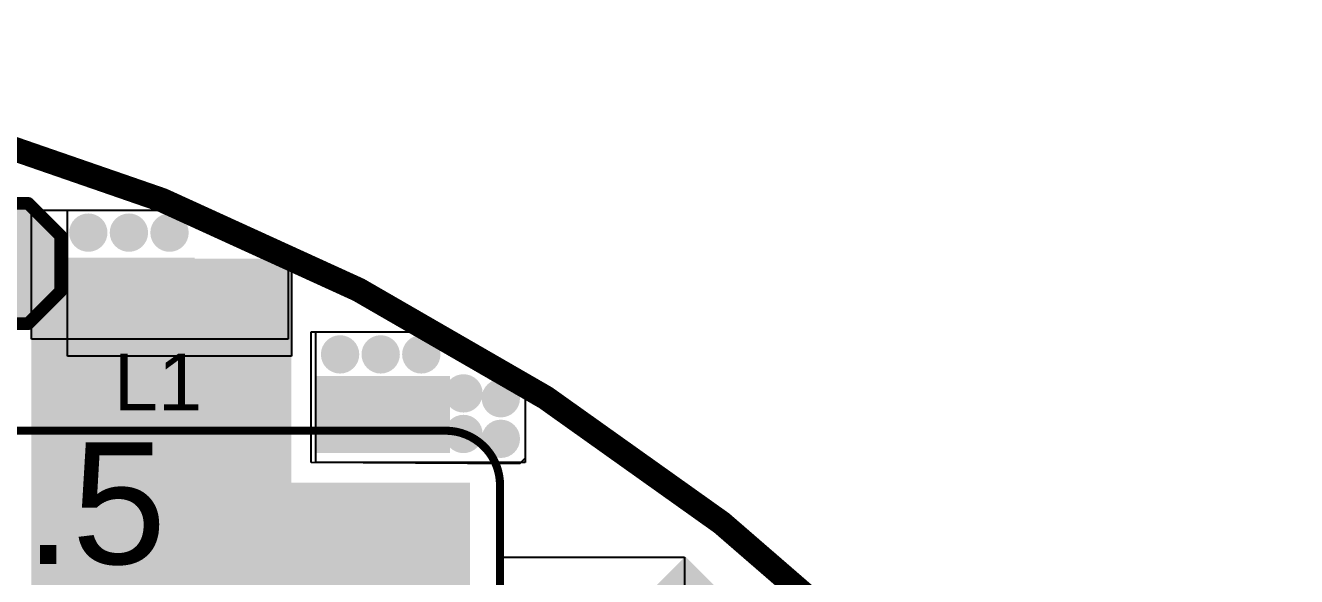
# Model space of a CAD drawing. Header units: millimetres. Extents: x -35.7 to 35.7, y -3.2 to 68.2.
# Drawn here: x 11.06 to 30.93, y 59.57 to 68.19 of the extents above; entities that cross this region are included whole.
import ezdxf

# ---------------------------------------------------------------- set-up
doc = ezdxf.new("R2010")
doc.units = ezdxf.units.MM
for name, color, linetype in [('BottomLayer', 5, 'Continuous'), ('BottomPaste', 16, 'Continuous'), ('BottomSolder', 6, 'Continuous'), ('Mechanical2', 216, 'Continuous'), ('TopLayer', 1, 'Continuous'), ('TopOverlay', 2, 'Continuous'), ('TopPaste', 8, 'Continuous'), ('TopSolder', 216, 'Continuous'), ('ViaHoleLayer', 16, 'Continuous')]:
    doc.layers.add(name, color=color, linetype=linetype)
doc.styles.add('Arial', font='', dxfattribs={"height": 0.2})
doc.styles.get('Arial').set_extended_font_data('Arial')

# ---------------------------------------------------------------- blocks, each defined once
blk = doc.blocks.new('M____SMP_B_16')
at = {"layer": 'BottomLayer'}
for points in [[(-1.95, 0.55), (0.05, 0.55), (0.05, -0.55), (-1.95, -0.55)], [(0.55, 0.4), (1.35, 0.4), (1.35, -0.4), (0.55, -0.4)]]:
    blk.add_hatch(color=5, dxfattribs=at).paths.add_polyline_path(points)
at = {"layer": 'BottomPaste'}
for points in [[(-1.95, 0.55), (0.05, 0.55), (0.05, -0.55), (-1.95, -0.55)], [(0.55, 0.4), (1.35, 0.4), (1.35, -0.4), (0.55, -0.4)]]:
    blk.add_hatch(color=16, dxfattribs=at).paths.add_polyline_path(points)
at = {"layer": 'BottomSolder'}
for points in [[(-2.001, 0.601), (0.101, 0.601), (0.101, -0.601), (-2.001, -0.601)], [(0.499, 0.451), (1.401, 0.451), (1.401, -0.451), (0.499, -0.451)]]:
    blk.add_hatch(color=6, dxfattribs=at).paths.add_polyline_path(points)
blk = doc.blocks.new('PNLS5020_330_B_59')
at = {"layer": 'BottomLayer'}
for points in [[(-0.75, -2.5), (-2.95, -2.5), (-2.95, 2.5), (-0.75, 2.5)], [(2.95, -2.5), (0.75, -2.5), (0.75, 2.5), (2.95, 2.5)]]:
    blk.add_hatch(color=5, dxfattribs=at).paths.add_polyline_path(points)
at = {"layer": 'BottomPaste'}
for points in [[(-0.75, -2.5), (-2.95, -2.5), (-2.95, 2.5), (-0.75, 2.5)], [(2.95, -2.5), (0.75, -2.5), (0.75, 2.5), (2.95, 2.5)]]:
    blk.add_hatch(color=16, dxfattribs=at).paths.add_polyline_path(points)
at = {"layer": 'BottomSolder'}
for points in [[(-0.695, -2.555), (-3.005, -2.555), (-3.005, 2.555), (-0.695, 2.555)], [(3.005, -2.555), (0.695, -2.555), (0.695, 2.555), (3.005, 2.555)]]:
    blk.add_hatch(color=6, dxfattribs=at).paths.add_polyline_path(points)
blk = doc.blocks.new('CAP1206_B_121')
at = {"layer": 'BottomLayer'}
for points in [[(-2.032, 0.889), (-0.508, 0.889), (-0.508, -0.889), (-2.032, -0.889)], [(0.508, 0.889), (2.032, 0.889), (2.032, -0.889), (0.508, -0.889)]]:
    blk.add_hatch(color=5, dxfattribs=at).paths.add_polyline_path(points)
at = {"layer": 'BottomPaste'}
for points in [[(-2.032, 0.889), (-0.508, 0.889), (-0.508, -0.889), (-2.032, -0.889)], [(0.508, 0.889), (2.032, 0.889), (2.032, -0.889), (0.508, -0.889)]]:
    blk.add_hatch(color=16, dxfattribs=at).paths.add_polyline_path(points)
at = {"layer": 'BottomSolder'}
for points in [[(-2.1336, 0.9906), (-0.4064, 0.9906), (-0.4064, -0.9906), (-2.1336, -0.9906)], [(0.4064, 0.9906), (2.1336, 0.9906), (2.1336, -0.9906), (0.4064, -0.9906)]]:
    blk.add_hatch(color=6, dxfattribs=at).paths.add_polyline_path(points)
blk = doc.blocks.new('SLF12575T_221M1R3_PF_137')
at = {"layer": 'TopLayer'}
for points in [[(-6.85, 1.6), (-4.25, 1.6), (-4.25, -1.6), (-6.85, -1.6)], [(4.25, 1.6), (6.85, 1.6), (6.85, -1.6), (4.25, -1.6)]]:
    blk.add_hatch(color=1, dxfattribs=at).paths.add_polyline_path(points)
at = {"layer": 'TopPaste'}
for points in [[(-6.85, 1.6), (-4.25, 1.6), (-4.25, -1.6), (-6.85, -1.6)], [(4.25, 1.6), (6.85, 1.6), (6.85, -1.6), (4.25, -1.6)]]:
    blk.add_hatch(color=8, dxfattribs=at).paths.add_polyline_path(points)
at = {"layer": 'TopSolder'}
for points in [[(-6.952, 1.702), (-4.148, 1.702), (-4.148, -1.702), (-6.952, -1.702)], [(4.148, 1.702), (6.952, 1.702), (6.952, -1.702), (4.148, -1.702)]]:
    blk.add_hatch(color=216, dxfattribs=at).paths.add_polyline_path(points)
at = {"layer": 'TopOverlay', "const_width": 0.127}
for points in [[(-4.775, 6.325), (-4.775, 4.826)], [(5.512, 6.325), (-4.775, 6.325)], [(6.35, 5.461), (6.35, 2.057)], [(-6.299, 4.826), (-6.299, 2.057)], [(-4.775, 4.826), (-6.299, 4.826)], [(-6.35, -2.057), (-6.35, -5.461)], [(6.35, -2.057), (6.35, -5.461)], [(5.512, -6.325), (-5.512, -6.325)]]:
    blk.add_lwpolyline(points, dxfattribs=at)
at = {"layer": 'TopOverlay'}
for points, const_width in [([(-4.807, 6.325, 1), (-4.743, 6.325, 1)], 0.0635), ([(-4.807, 6.325, 1), (-4.743, 6.325, 1)], 0.0635), ([(5.48, 6.325, 1), (5.544, 6.325, 1)], 0.0635), ([(5.48, 6.325, 1), (5.544, 6.325, 1)], 0.0635), ([(6.318, 5.461, 1), (6.382, 5.461, 1)], 0.0635), ([(6.318, 5.461, 1), (6.382, 5.461, 1)], 0.0635), ([(-6.331, 4.826, 1), (-6.267, 4.826, 1)], 0.0635), ([(-6.331, 4.826, 1), (-6.267, 4.826, 1)], 0.0635), ([(-4.807, 4.826, 1), (-4.743, 4.826, 1)], 0.0635), ([(-4.807, 4.826, 1), (-4.743, 4.826, 1)], 0.0635), ([(-6.331, 2.057, 1), (-6.267, 2.057, 1)], 0.0635), ([(6.318, 2.057, 1), (6.382, 2.057, 1)], 0.0635), ([(-7.056, 1.549, 1), (-7.475, 1.549, 1)], 0.254), ([(-7.539, 1.549, 1), (-7.412, 1.549, 1)], 0.127), ([(-7.12, 1.549, 1), (-6.993, 1.549, 1)], 0.127), ([(-6.382, -2.057, 1), (-6.318, -2.057, 1)], 0.0635), ([(6.318, -2.057, 1), (6.382, -2.057, 1)], 0.0635), ([(-6.382, -5.461, 1), (-6.318, -5.461, 1)], 0.0635), ([(-6.382, -5.461, 1), (-6.318, -5.461, 1)], 0.0635), ([(6.318, -5.461, 1), (6.382, -5.461, 1)], 0.0635), ([(6.318, -5.461, 1), (6.382, -5.461, 1)], 0.0635), ([(-5.544, -6.325, 1), (-5.48, -6.325, 1)], 0.0635), ([(-5.544, -6.325, 1), (-5.48, -6.325, 1)], 0.0635), ([(5.48, -6.325, 1), (5.544, -6.325, 1)], 0.0635), ([(5.48, -6.325, 1), (5.544, -6.325, 1)], 0.0635)]:
    blk.add_lwpolyline(points, format="xyb", close=True, dxfattribs=dict(at, const_width=const_width))
at = {"layer": 'TopOverlay', "const_width": 0.127}
for points in [[(5.512, 6.325, -0.414214), (6.35, 5.461)], [(-5.512, -6.325, -0.414214), (-6.35, -5.461)], [(6.35, -5.461, -0.414214), (5.512, -6.325)]]:
    blk.add_lwpolyline(points, format="xyb", dxfattribs=at)
blk = doc.blocks.new('TEST_POINT_142')
at = {"layer": 'TopLayer'}
blk.add_hatch(color=1, dxfattribs=at).paths.add_polyline_path([(0.381, 0.762), (-0.381, 0.762), (-0.762, 0.381), (-0.762, -0.381), (-0.381, -0.762), (0.381, -0.762), (0.762, -0.381), (0.762, 0.381)])
at = {"layer": 'TopPaste'}
blk.add_hatch(color=8, dxfattribs=at).paths.add_polyline_path([(0.381, 0.762), (-0.381, 0.762), (-0.762, 0.381), (-0.762, -0.381), (-0.381, -0.762), (0.381, -0.762), (0.762, -0.381), (0.762, 0.381)])
at = {"layer": 'TopSolder'}
blk.add_hatch(color=216, dxfattribs=at).paths.add_polyline_path([(0.432, 0.864), (-0.432, 0.864), (-0.864, 0.432), (-0.864, -0.432), (-0.432, -0.864), (0.432, -0.864), (0.864, -0.432), (0.864, 0.432)])
at = {"layer": 'TopOverlay', "const_width": 0.2}
for points in [[(-0.432, 0.94), (-0.94, 0.432)], [(-0.432, 0.94), (0.432, 0.94)], [(-0.432, 0.94), (0.432, 0.94)], [(0.432, 0.94), (0.94, 0.432)], [(-0.94, 0.432), (-0.94, -0.432)], [(0.94, 0.432), (0.94, -0.432)], [(-0.94, -0.432), (-0.432, -0.94)], [(0.94, -0.432), (0.432, -0.94)], [(-0.432, -0.94), (0.432, -0.94)], [(-0.432, -0.94), (0.432, -0.94)]]:
    blk.add_lwpolyline(points, dxfattribs=at)
at = {"layer": 'TopOverlay', "const_width": 0.1}
for points in [[(-0.482, 0.94, 1), (-0.382, 0.94, 1)], [(-0.482, 0.94, 1), (-0.382, 0.94, 1)], [(-0.482, 0.94, 1), (-0.382, 0.94, 1)], [(0.382, 0.94, 1), (0.482, 0.94, 1)], [(0.382, 0.94, 1), (0.482, 0.94, 1)], [(0.382, 0.94, 1), (0.482, 0.94, 1)], [(-0.99, 0.432, 1), (-0.89, 0.432, 1)], [(-0.99, 0.432, 1), (-0.89, 0.432, 1)], [(0.89, 0.432, 1), (0.99, 0.432, 1)], [(0.89, 0.432, 1), (0.99, 0.432, 1)], [(-0.99, -0.432, 1), (-0.89, -0.432, 1)], [(-0.99, -0.432, 1), (-0.89, -0.432, 1)], [(0.89, -0.432, 1), (0.99, -0.432, 1)], [(0.89, -0.432, 1), (0.99, -0.432, 1)], [(-0.482, -0.94, 1), (-0.382, -0.94, 1)], [(-0.482, -0.94, 1), (-0.382, -0.94, 1)], [(-0.482, -0.94, 1), (-0.382, -0.94, 1)], [(0.382, -0.94, 1), (0.482, -0.94, 1)], [(0.382, -0.94, 1), (0.482, -0.94, 1)], [(0.382, -0.94, 1), (0.482, -0.94, 1)]]:
    blk.add_lwpolyline(points, format="xyb", close=True, dxfattribs=at)

msp = doc.modelspace()

# ---------------------------------------------------------------- hatches: boundary and pattern name
at = {"layer": 'BottomLayer'}
h = msp.add_hatch(color=5, dxfattribs=at)
edge = h.paths.add_edge_path()
edge.add_arc((12.04, 64.948), 0.3, 0, 360)
h = msp.add_hatch(color=5, dxfattribs=at)
edge = h.paths.add_edge_path()
edge.add_arc((12.675, 64.948), 0.3, 0, 360)
h = msp.add_hatch(color=5, dxfattribs=at)
edge = h.paths.add_edge_path()
edge.add_arc((13.31, 64.948), 0.3, 0, 360)
for points in [[(11.151, 58.928), (15.164, 58.928), (15.164, 64.541), (11.151, 64.541)], [(11.43, 62.916), (15.164, 62.916), (15.164, 64.541), (11.43, 64.541)], [(11.201, 58.928), (17.983, 58.928), (17.983, 60.909), (11.201, 60.909)], [(24.422, 56.832), (21.488, 59.766), (18.199, 56.477), (21.133, 53.543)]]:
    msp.add_hatch(color=5, dxfattribs=at).paths.add_polyline_path(points)
h = msp.add_hatch(color=5, dxfattribs=at)
edge = h.paths.add_edge_path()
edge.add_arc((14.148, 64.189), 0.3, 0, 360)
h = msp.add_hatch(color=5, dxfattribs=at)
edge = h.paths.add_edge_path()
edge.add_arc((14.783, 64.189), 0.3, 0, 360)
h = msp.add_hatch(color=5, dxfattribs=at)
edge = h.paths.add_edge_path()
edge.add_arc((14.148, 63.572), 0.3, 0, 360)
h = msp.add_hatch(color=5, dxfattribs=at)
edge = h.paths.add_edge_path()
edge.add_arc((14.783, 63.572), 0.3, 0, 360)
h = msp.add_hatch(color=5, dxfattribs=at)
edge = h.paths.add_edge_path()
edge.add_arc((14.148, 62.956), 0.3, 0, 360)
h = msp.add_hatch(color=5, dxfattribs=at)
edge = h.paths.add_edge_path()
edge.add_arc((14.783, 62.956), 0.3, 0, 360)
h = msp.add_hatch(color=5, dxfattribs=at)
edge = h.paths.add_edge_path()
edge.add_arc((15.977, 63.043), 0.3, 0, 360)
h = msp.add_hatch(color=5, dxfattribs=at)
edge = h.paths.add_edge_path()
edge.add_arc((16.612, 63.043), 0.3, 0, 360)
h = msp.add_hatch(color=5, dxfattribs=at)
edge = h.paths.add_edge_path()
edge.add_arc((17.247, 63.043), 0.3, 0, 360)
h = msp.add_hatch(color=5, dxfattribs=at)
edge = h.paths.add_edge_path()
edge.add_arc((17.907, 62.433), 0.3, 0, 360)
h = msp.add_hatch(color=5, dxfattribs=at)
edge = h.paths.add_edge_path()
edge.add_arc((18.491, 62.357), 0.3, 0, 360)
h = msp.add_hatch(color=5, dxfattribs=at)
edge = h.paths.add_edge_path()
edge.add_arc((17.907, 61.798), 0.3, 0, 360)
h = msp.add_hatch(color=5, dxfattribs=at)
edge = h.paths.add_edge_path()
edge.add_arc((18.491, 61.722), 0.3, 0, 360)
h = msp.add_hatch(color=5, dxfattribs=at)
edge = h.paths.add_edge_path()
edge.add_arc((14.148, 61.189), 0.3, 0, 360)
h = msp.add_hatch(color=5, dxfattribs=at)
edge = h.paths.add_edge_path()
edge.add_arc((14.783, 61.189), 0.3, 0, 360)
h = msp.add_hatch(color=5, dxfattribs=at)
edge = h.paths.add_edge_path()
edge.add_arc((16.383, 60.493), 0.3, 0, 360)
h = msp.add_hatch(color=5, dxfattribs=at)
edge = h.paths.add_edge_path()
edge.add_arc((17.018, 60.493), 0.3, 0, 360)
h = msp.add_hatch(color=5, dxfattribs=at)
edge = h.paths.add_edge_path()
edge.add_arc((17.653, 60.493), 0.3, 0, 360)
h = msp.add_hatch(color=5, dxfattribs=at)
edge = h.paths.add_edge_path()
edge.add_arc((11.528, 59.875), 0.3, 0, 360)
h = msp.add_hatch(color=5, dxfattribs=at)
edge = h.paths.add_edge_path()
edge.add_arc((12.192, 59.875), 0.3, 0, 360)
h = msp.add_hatch(color=5, dxfattribs=at)
edge = h.paths.add_edge_path()
edge.add_arc((12.855, 59.875), 0.3, 0, 360)
h = msp.add_hatch(color=5, dxfattribs=at)
edge = h.paths.add_edge_path()
edge.add_arc((13.518, 59.875), 0.3, 0, 360)
h = msp.add_hatch(color=5, dxfattribs=at)
edge = h.paths.add_edge_path()
edge.add_arc((16.383, 59.875), 0.3, 0, 360)
h = msp.add_hatch(color=5, dxfattribs=at)
edge = h.paths.add_edge_path()
edge.add_arc((17.018, 59.875), 0.3, 0, 360)
h = msp.add_hatch(color=5, dxfattribs=at)
edge = h.paths.add_edge_path()
edge.add_arc((17.653, 59.875), 0.3, 0, 360)
at = {"layer": 'BottomSolder'}
h = msp.add_hatch(color=6, dxfattribs=at)
edge = h.paths.add_edge_path()
edge.add_arc((12.04, 64.948), 0.15, 0, 360)
h = msp.add_hatch(color=6, dxfattribs=at)
edge = h.paths.add_edge_path()
edge.add_arc((12.675, 64.948), 0.15, 0, 360)
h = msp.add_hatch(color=6, dxfattribs=at)
edge = h.paths.add_edge_path()
edge.add_arc((13.31, 64.948), 0.15, 0, 360)
h = msp.add_hatch(color=6, dxfattribs=at)
edge = h.paths.add_edge_path()
edge.add_arc((14.148, 64.189), 0.15, 0, 360)
h = msp.add_hatch(color=6, dxfattribs=at)
edge = h.paths.add_edge_path()
edge.add_arc((14.783, 64.189), 0.15, 0, 360)
h = msp.add_hatch(color=6, dxfattribs=at)
edge = h.paths.add_edge_path()
edge.add_arc((14.148, 63.572), 0.15, 0, 360)
h = msp.add_hatch(color=6, dxfattribs=at)
edge = h.paths.add_edge_path()
edge.add_arc((14.783, 63.572), 0.15, 0, 360)
h = msp.add_hatch(color=6, dxfattribs=at)
edge = h.paths.add_edge_path()
edge.add_arc((14.148, 62.956), 0.15, 0, 360)
h = msp.add_hatch(color=6, dxfattribs=at)
edge = h.paths.add_edge_path()
edge.add_arc((14.783, 62.956), 0.15, 0, 360)
h = msp.add_hatch(color=6, dxfattribs=at)
edge = h.paths.add_edge_path()
edge.add_arc((15.977, 63.043), 0.15, 0, 360)
h = msp.add_hatch(color=6, dxfattribs=at)
edge = h.paths.add_edge_path()
edge.add_arc((16.612, 63.043), 0.15, 0, 360)
h = msp.add_hatch(color=6, dxfattribs=at)
edge = h.paths.add_edge_path()
edge.add_arc((17.247, 63.043), 0.15, 0, 360)
h = msp.add_hatch(color=6, dxfattribs=at)
edge = h.paths.add_edge_path()
edge.add_arc((17.907, 62.433), 0.15, 0, 360)
h = msp.add_hatch(color=6, dxfattribs=at)
edge = h.paths.add_edge_path()
edge.add_arc((18.491, 62.357), 0.15, 0, 360)
h = msp.add_hatch(color=6, dxfattribs=at)
edge = h.paths.add_edge_path()
edge.add_arc((17.907, 61.798), 0.15, 0, 360)
h = msp.add_hatch(color=6, dxfattribs=at)
edge = h.paths.add_edge_path()
edge.add_arc((18.491, 61.722), 0.15, 0, 360)
h = msp.add_hatch(color=6, dxfattribs=at)
edge = h.paths.add_edge_path()
edge.add_arc((14.148, 61.189), 0.15, 0, 360)
h = msp.add_hatch(color=6, dxfattribs=at)
edge = h.paths.add_edge_path()
edge.add_arc((14.783, 61.189), 0.15, 0, 360)
h = msp.add_hatch(color=6, dxfattribs=at)
edge = h.paths.add_edge_path()
edge.add_arc((16.383, 60.493), 0.15, 0, 360)
h = msp.add_hatch(color=6, dxfattribs=at)
edge = h.paths.add_edge_path()
edge.add_arc((17.018, 60.493), 0.15, 0, 360)
h = msp.add_hatch(color=6, dxfattribs=at)
edge = h.paths.add_edge_path()
edge.add_arc((17.653, 60.493), 0.15, 0, 360)
h = msp.add_hatch(color=6, dxfattribs=at)
edge = h.paths.add_edge_path()
edge.add_arc((11.528, 59.875), 0.15, 0, 360)
h = msp.add_hatch(color=6, dxfattribs=at)
edge = h.paths.add_edge_path()
edge.add_arc((12.192, 59.875), 0.15, 0, 360)
h = msp.add_hatch(color=6, dxfattribs=at)
edge = h.paths.add_edge_path()
edge.add_arc((12.855, 59.875), 0.15, 0, 360)
h = msp.add_hatch(color=6, dxfattribs=at)
edge = h.paths.add_edge_path()
edge.add_arc((13.518, 59.875), 0.15, 0, 360)
h = msp.add_hatch(color=6, dxfattribs=at)
edge = h.paths.add_edge_path()
edge.add_arc((16.383, 59.875), 0.15, 0, 360)
h = msp.add_hatch(color=6, dxfattribs=at)
edge = h.paths.add_edge_path()
edge.add_arc((17.018, 59.875), 0.15, 0, 360)
h = msp.add_hatch(color=6, dxfattribs=at)
edge = h.paths.add_edge_path()
edge.add_arc((17.653, 59.875), 0.15, 0, 360)
at = {"layer": 'TopLayer'}
h = msp.add_hatch(color=1, dxfattribs=at)
edge = h.paths.add_edge_path()
edge.add_arc((12.04, 64.948), 0.3, 0, 360)
h = msp.add_hatch(color=1, dxfattribs=at)
edge = h.paths.add_edge_path()
edge.add_arc((12.675, 64.948), 0.3, 0, 360)
h = msp.add_hatch(color=1, dxfattribs=at)
edge = h.paths.add_edge_path()
edge.add_arc((13.31, 64.948), 0.3, 0, 360)
for points in [[(15.215, 64.491), (11.709, 64.491), (11.709, 59.919), (15.215, 59.919)], [(11.151, 63.043), (11.151, 58.877), (15.189, 58.877), (15.189, 63.043)], [(13.735, 53.34), (15.189, 53.34), (15.189, 61.366), (13.735, 61.366)], [(14.961, 58.877), (18.009, 58.877), (18.009, 61.036), (14.961, 61.036)], [(11.151, 57.582), (15.189, 57.582), (15.189, 60.249), (11.151, 60.249)], [(21.374, 59.881), (20.183, 58.69), (23.231, 55.642), (24.422, 56.833)]]:
    msp.add_hatch(color=1, dxfattribs=at).paths.add_polyline_path(points)
h = msp.add_hatch(color=1, dxfattribs=at)
edge = h.paths.add_edge_path()
edge.add_arc((14.148, 64.189), 0.3, 0, 360)
h = msp.add_hatch(color=1, dxfattribs=at)
edge = h.paths.add_edge_path()
edge.add_arc((14.783, 64.189), 0.3, 0, 360)
h = msp.add_hatch(color=1, dxfattribs=at)
edge = h.paths.add_edge_path()
edge.add_arc((14.148, 63.572), 0.3, 0, 360)
h = msp.add_hatch(color=1, dxfattribs=at)
edge = h.paths.add_edge_path()
edge.add_arc((14.783, 63.572), 0.3, 0, 360)
h = msp.add_hatch(color=1, dxfattribs=at)
edge = h.paths.add_edge_path()
edge.add_arc((14.148, 62.956), 0.3, 0, 360)
h = msp.add_hatch(color=1, dxfattribs=at)
edge = h.paths.add_edge_path()
edge.add_arc((14.783, 62.956), 0.3, 0, 360)
h = msp.add_hatch(color=1, dxfattribs=at)
edge = h.paths.add_edge_path()
edge.add_arc((15.977, 63.043), 0.3, 0, 360)
h = msp.add_hatch(color=1, dxfattribs=at)
edge = h.paths.add_edge_path()
edge.add_arc((16.612, 63.043), 0.3, 0, 360)
h = msp.add_hatch(color=1, dxfattribs=at)
edge = h.paths.add_edge_path()
edge.add_arc((17.247, 63.043), 0.3, 0, 360)
h = msp.add_hatch(color=1, dxfattribs=at)
edge = h.paths.add_edge_path()
edge.add_arc((17.907, 62.433), 0.3, 0, 360)
h = msp.add_hatch(color=1, dxfattribs=at)
edge = h.paths.add_edge_path()
edge.add_arc((18.491, 62.357), 0.3, 0, 360)
h = msp.add_hatch(color=1, dxfattribs=at)
edge = h.paths.add_edge_path()
edge.add_arc((17.907, 61.798), 0.3, 0, 360)
h = msp.add_hatch(color=1, dxfattribs=at)
edge = h.paths.add_edge_path()
edge.add_arc((18.491, 61.722), 0.3, 0, 360)
h = msp.add_hatch(color=1, dxfattribs=at)
edge = h.paths.add_edge_path()
edge.add_arc((14.148, 61.189), 0.3, 0, 360)
h = msp.add_hatch(color=1, dxfattribs=at)
edge = h.paths.add_edge_path()
edge.add_arc((14.783, 61.189), 0.3, 0, 360)
h = msp.add_hatch(color=1, dxfattribs=at)
edge = h.paths.add_edge_path()
edge.add_arc((16.383, 60.493), 0.3, 0, 360)
h = msp.add_hatch(color=1, dxfattribs=at)
edge = h.paths.add_edge_path()
edge.add_arc((17.018, 60.493), 0.3, 0, 360)
h = msp.add_hatch(color=1, dxfattribs=at)
edge = h.paths.add_edge_path()
edge.add_arc((17.653, 60.493), 0.3, 0, 360)
h = msp.add_hatch(color=1, dxfattribs=at)
edge = h.paths.add_edge_path()
edge.add_arc((11.528, 59.875), 0.3, 0, 360)
h = msp.add_hatch(color=1, dxfattribs=at)
edge = h.paths.add_edge_path()
edge.add_arc((12.192, 59.875), 0.3, 0, 360)
h = msp.add_hatch(color=1, dxfattribs=at)
edge = h.paths.add_edge_path()
edge.add_arc((12.855, 59.875), 0.3, 0, 360)
h = msp.add_hatch(color=1, dxfattribs=at)
edge = h.paths.add_edge_path()
edge.add_arc((13.518, 59.875), 0.3, 0, 360)
h = msp.add_hatch(color=1, dxfattribs=at)
edge = h.paths.add_edge_path()
edge.add_arc((16.383, 59.875), 0.3, 0, 360)
h = msp.add_hatch(color=1, dxfattribs=at)
edge = h.paths.add_edge_path()
edge.add_arc((17.018, 59.875), 0.3, 0, 360)
h = msp.add_hatch(color=1, dxfattribs=at)
edge = h.paths.add_edge_path()
edge.add_arc((17.653, 59.875), 0.3, 0, 360)
at = {"layer": 'TopSolder'}
h = msp.add_hatch(color=216, dxfattribs=at)
edge = h.paths.add_edge_path()
edge.add_arc((12.04, 64.948), 0.15, 0, 360)
h = msp.add_hatch(color=216, dxfattribs=at)
edge = h.paths.add_edge_path()
edge.add_arc((12.675, 64.948), 0.15, 0, 360)
h = msp.add_hatch(color=216, dxfattribs=at)
edge = h.paths.add_edge_path()
edge.add_arc((13.31, 64.948), 0.15, 0, 360)
h = msp.add_hatch(color=216, dxfattribs=at)
edge = h.paths.add_edge_path()
edge.add_arc((14.148, 64.189), 0.15, 0, 360)
h = msp.add_hatch(color=216, dxfattribs=at)
edge = h.paths.add_edge_path()
edge.add_arc((14.783, 64.189), 0.15, 0, 360)
h = msp.add_hatch(color=216, dxfattribs=at)
edge = h.paths.add_edge_path()
edge.add_arc((14.148, 63.572), 0.15, 0, 360)
h = msp.add_hatch(color=216, dxfattribs=at)
edge = h.paths.add_edge_path()
edge.add_arc((14.783, 63.572), 0.15, 0, 360)
h = msp.add_hatch(color=216, dxfattribs=at)
edge = h.paths.add_edge_path()
edge.add_arc((14.148, 62.956), 0.15, 0, 360)
h = msp.add_hatch(color=216, dxfattribs=at)
edge = h.paths.add_edge_path()
edge.add_arc((14.783, 62.956), 0.15, 0, 360)
h = msp.add_hatch(color=216, dxfattribs=at)
edge = h.paths.add_edge_path()
edge.add_arc((15.977, 63.043), 0.15, 0, 360)
h = msp.add_hatch(color=216, dxfattribs=at)
edge = h.paths.add_edge_path()
edge.add_arc((16.612, 63.043), 0.15, 0, 360)
h = msp.add_hatch(color=216, dxfattribs=at)
edge = h.paths.add_edge_path()
edge.add_arc((17.247, 63.043), 0.15, 0, 360)
h = msp.add_hatch(color=216, dxfattribs=at)
edge = h.paths.add_edge_path()
edge.add_arc((17.907, 62.433), 0.15, 0, 360)
h = msp.add_hatch(color=216, dxfattribs=at)
edge = h.paths.add_edge_path()
edge.add_arc((18.491, 62.357), 0.15, 0, 360)
h = msp.add_hatch(color=216, dxfattribs=at)
edge = h.paths.add_edge_path()
edge.add_arc((17.907, 61.798), 0.15, 0, 360)
h = msp.add_hatch(color=216, dxfattribs=at)
edge = h.paths.add_edge_path()
edge.add_arc((18.491, 61.722), 0.15, 0, 360)
h = msp.add_hatch(color=216, dxfattribs=at)
edge = h.paths.add_edge_path()
edge.add_arc((14.148, 61.189), 0.15, 0, 360)
h = msp.add_hatch(color=216, dxfattribs=at)
edge = h.paths.add_edge_path()
edge.add_arc((14.783, 61.189), 0.15, 0, 360)
h = msp.add_hatch(color=216, dxfattribs=at)
edge = h.paths.add_edge_path()
edge.add_arc((16.383, 60.493), 0.15, 0, 360)
h = msp.add_hatch(color=216, dxfattribs=at)
edge = h.paths.add_edge_path()
edge.add_arc((17.018, 60.493), 0.15, 0, 360)
h = msp.add_hatch(color=216, dxfattribs=at)
edge = h.paths.add_edge_path()
edge.add_arc((17.653, 60.493), 0.15, 0, 360)
h = msp.add_hatch(color=216, dxfattribs=at)
edge = h.paths.add_edge_path()
edge.add_arc((11.528, 59.875), 0.15, 0, 360)
h = msp.add_hatch(color=216, dxfattribs=at)
edge = h.paths.add_edge_path()
edge.add_arc((12.192, 59.875), 0.15, 0, 360)
h = msp.add_hatch(color=216, dxfattribs=at)
edge = h.paths.add_edge_path()
edge.add_arc((12.855, 59.875), 0.15, 0, 360)
h = msp.add_hatch(color=216, dxfattribs=at)
edge = h.paths.add_edge_path()
edge.add_arc((13.518, 59.875), 0.15, 0, 360)
h = msp.add_hatch(color=216, dxfattribs=at)
edge = h.paths.add_edge_path()
edge.add_arc((16.383, 59.875), 0.15, 0, 360)
h = msp.add_hatch(color=216, dxfattribs=at)
edge = h.paths.add_edge_path()
edge.add_arc((17.018, 59.875), 0.15, 0, 360)
h = msp.add_hatch(color=216, dxfattribs=at)
edge = h.paths.add_edge_path()
edge.add_arc((17.653, 59.875), 0.15, 0, 360)
at = {"layer": 'ViaHoleLayer'}
h = msp.add_hatch(color=16, dxfattribs=at)
edge = h.paths.add_edge_path()
edge.add_arc((12.04, 64.948), 0.15, 0, 360)
h = msp.add_hatch(color=16, dxfattribs=at)
edge = h.paths.add_edge_path()
edge.add_arc((12.675, 64.948), 0.15, 0, 360)
h = msp.add_hatch(color=16, dxfattribs=at)
edge = h.paths.add_edge_path()
edge.add_arc((13.31, 64.948), 0.15, 0, 360)
h = msp.add_hatch(color=16, dxfattribs=at)
edge = h.paths.add_edge_path()
edge.add_arc((14.148, 64.189), 0.15, 0, 360)
h = msp.add_hatch(color=16, dxfattribs=at)
edge = h.paths.add_edge_path()
edge.add_arc((14.783, 64.189), 0.15, 0, 360)
h = msp.add_hatch(color=16, dxfattribs=at)
edge = h.paths.add_edge_path()
edge.add_arc((14.148, 63.572), 0.15, 0, 360)
h = msp.add_hatch(color=16, dxfattribs=at)
edge = h.paths.add_edge_path()
edge.add_arc((14.783, 63.572), 0.15, 0, 360)
h = msp.add_hatch(color=16, dxfattribs=at)
edge = h.paths.add_edge_path()
edge.add_arc((14.148, 62.956), 0.15, 0, 360)
h = msp.add_hatch(color=16, dxfattribs=at)
edge = h.paths.add_edge_path()
edge.add_arc((14.783, 62.956), 0.15, 0, 360)
h = msp.add_hatch(color=16, dxfattribs=at)
edge = h.paths.add_edge_path()
edge.add_arc((15.977, 63.043), 0.15, 0, 360)
h = msp.add_hatch(color=16, dxfattribs=at)
edge = h.paths.add_edge_path()
edge.add_arc((16.612, 63.043), 0.15, 0, 360)
h = msp.add_hatch(color=16, dxfattribs=at)
edge = h.paths.add_edge_path()
edge.add_arc((17.247, 63.043), 0.15, 0, 360)
h = msp.add_hatch(color=16, dxfattribs=at)
edge = h.paths.add_edge_path()
edge.add_arc((17.907, 62.433), 0.15, 0, 360)
h = msp.add_hatch(color=16, dxfattribs=at)
edge = h.paths.add_edge_path()
edge.add_arc((18.491, 62.357), 0.15, 0, 360)
h = msp.add_hatch(color=16, dxfattribs=at)
edge = h.paths.add_edge_path()
edge.add_arc((17.907, 61.798), 0.15, 0, 360)
h = msp.add_hatch(color=16, dxfattribs=at)
edge = h.paths.add_edge_path()
edge.add_arc((18.491, 61.722), 0.15, 0, 360)
h = msp.add_hatch(color=16, dxfattribs=at)
edge = h.paths.add_edge_path()
edge.add_arc((14.148, 61.189), 0.15, 0, 360)
h = msp.add_hatch(color=16, dxfattribs=at)
edge = h.paths.add_edge_path()
edge.add_arc((14.783, 61.189), 0.15, 0, 360)
h = msp.add_hatch(color=16, dxfattribs=at)
edge = h.paths.add_edge_path()
edge.add_arc((16.383, 60.493), 0.15, 0, 360)
h = msp.add_hatch(color=16, dxfattribs=at)
edge = h.paths.add_edge_path()
edge.add_arc((17.018, 60.493), 0.15, 0, 360)
h = msp.add_hatch(color=16, dxfattribs=at)
edge = h.paths.add_edge_path()
edge.add_arc((17.653, 60.493), 0.15, 0, 360)
h = msp.add_hatch(color=16, dxfattribs=at)
edge = h.paths.add_edge_path()
edge.add_arc((11.528, 59.875), 0.15, 0, 360)
h = msp.add_hatch(color=16, dxfattribs=at)
edge = h.paths.add_edge_path()
edge.add_arc((12.192, 59.875), 0.15, 0, 360)
h = msp.add_hatch(color=16, dxfattribs=at)
edge = h.paths.add_edge_path()
edge.add_arc((12.855, 59.875), 0.15, 0, 360)
h = msp.add_hatch(color=16, dxfattribs=at)
edge = h.paths.add_edge_path()
edge.add_arc((13.518, 59.875), 0.15, 0, 360)
h = msp.add_hatch(color=16, dxfattribs=at)
edge = h.paths.add_edge_path()
edge.add_arc((16.383, 59.875), 0.15, 0, 360)
h = msp.add_hatch(color=16, dxfattribs=at)
edge = h.paths.add_edge_path()
edge.add_arc((17.018, 59.875), 0.15, 0, 360)
h = msp.add_hatch(color=16, dxfattribs=at)
edge = h.paths.add_edge_path()
edge.add_arc((17.653, 59.875), 0.15, 0, 360)

# ---------------------------------------------------------------- linework, layer by layer
at = {"layer": 'BottomLayer'}
for p, q in [((11.151, 63.283), (11.151, 65.298)), ((11.151, 65.298), (13.484, 65.298)), ((13.484, 65.298), (15.164, 64.541)), ((15.164, 64.541), (15.164, 63.283)), ((15.164, 63.283), (11.151, 63.283)), ((15.525, 61.353), (15.525, 63.398)), ((15.525, 63.398), (17.405, 63.398)), ((17.405, 63.398), (18.872, 62.466)), ((18.872, 62.466), (18.872, 61.42)), ((18.782, 61.331), (15.525, 61.353)), ((18.872, 61.42), (18.782, 61.331))]:
    msp.add_line(p, q, dxfattribs=at)
at = {"layer": 'Mechanical2', "const_width": 0.381}
msp.add_lwpolyline([(0, 68, -0.267949), (30.744, 50.25)], format="xyb", dxfattribs=at)
at = {"layer": 'TopLayer'}
for p, q in [((11.715, 63.017), (11.715, 65.298)), ((11.715, 65.298), (13.484, 65.298)), ((13.484, 65.298), (15.215, 64.519)), ((15.215, 64.519), (15.215, 63.017)), ((15.596, 61.352), (15.596, 63.398)), ((15.596, 63.398), (17.405, 63.398)), ((17.405, 63.398), (18.872, 62.466)), ((15.215, 63.017), (11.715, 63.017)), ((18.872, 62.466), (18.872, 61.352)), ((18.872, 61.352), (15.596, 61.352)), ((18.478, 59.868), (21.361, 59.868)), ((18.478, 56.231), (18.478, 59.868)), ((21.361, 59.868), (21.361, 58.932))]:
    msp.add_line(p, q, dxfattribs=at)

# ---------------------------------------------------------------- block references
for name, p, rotation in [('TEST_POINT_142', (10.668, 64.465), 90), ('PNLS5020_330_B_59', (10.698, 62.001), 180), ('M____SMP_B_16', (15.697, 62.103), 180), ('SLF12575T_221M1R3_PF_137', (12.128, 55.524), 180), ('CAP1206_B_121', (14.986, 58.877), 270)]:
    msp.add_blockref(name, p, dxfattribs=dict(rotation=rotation))

# ---------------------------------------------------------------- texts
at = {"layer": 'TopOverlay', "style": 'Arial'}
for s, height, p in [('L1', 0.889, (12.438, 62.167)), ('LSS-P-PCB-T v3.5', 1.905, (-9.068, 59.763))]:
    msp.add_text(s, height=height, dxfattribs=at).set_placement(p)

doc.saveas('drawing.dxf')
